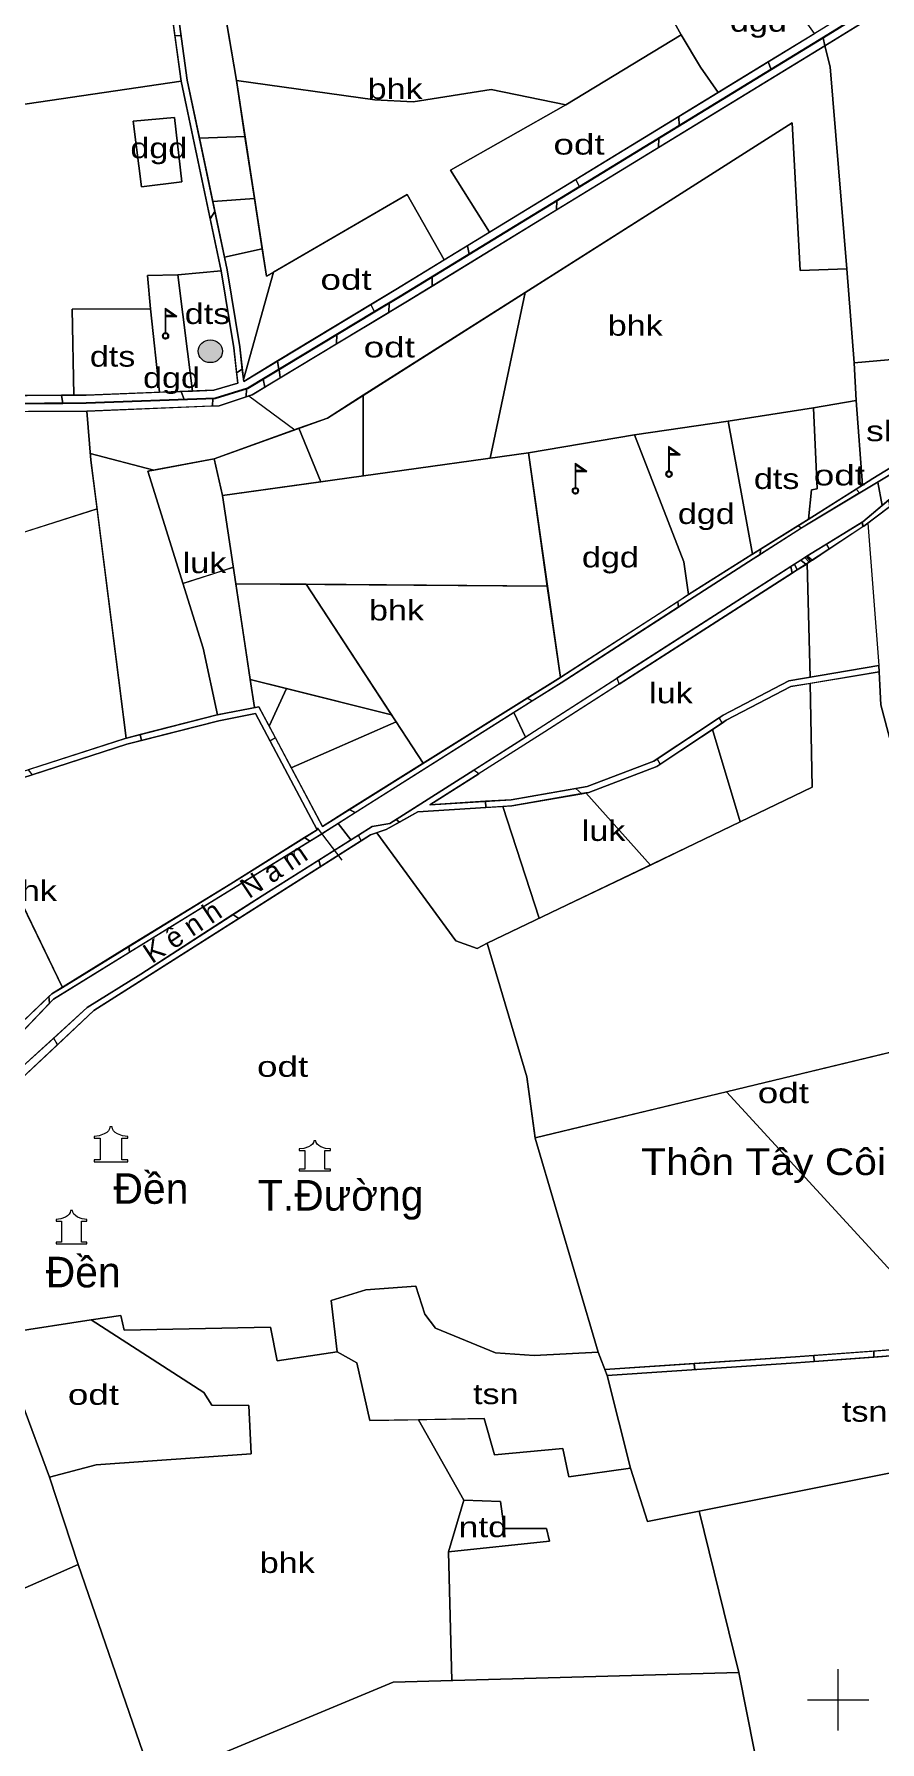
# Model space of a CAD drawing. Header units: metres. Extents: x 558415 to 562400, y 2247179 to 2251032.
# Drawn here: x 560606 to 561020, y 2248479 to 2249316 of the extents above; entities that cross this region are included whole.
import ezdxf
from ezdxf.enums import TextEntityAlignment as Align

# ---------------------------------------------------------------- set-up
doc = ezdxf.new("R2010")
doc.units = ezdxf.units.M
doc.header["$LTSCALE"] = 4
for name, color, linetype, lineweight in [('1', 7, 'Continuous', 13), ('10', 7, 'Continuous', 25), ('17', 7, 'Continuous', 13), ('2', 7, 'Continuous', 13), ('20', 7, 'Continuous', 13), ('23', 7, 'Continuous', 13), ('33', 7, 'Continuous', 13), ('45', 7, 'Continuous', 13), ('46', 7, 'Continuous', 13), ('5', 7, 'Continuous', 13), ('63', 7, 'Continuous', 13), ('9', 7, 'Continuous', 13)]:
    doc.layers.add(name, color=color, linetype=linetype, lineweight=lineweight)
for name, color, linetype in [('39', 7, 'Continuous'), ('40', 7, 'Continuous'), ('44', 7, 'Continuous')]:
    doc.layers.add(name, color=color, linetype=linetype)

msp = doc.modelspace()

# ---------------------------------------------------------------- hatches: boundary and pattern name
at = {"layer": '9'}
h = msp.add_hatch(color=256, dxfattribs=at)
edge = h.paths.add_edge_path()
edge.add_ellipse((560692.27, 2249160.97), major_axis=(5.998, 0), ratio=0.9312361, start_angle=0, end_angle=360)

# ---------------------------------------------------------------- linework, layer by layer
at = {"layer": '1'}
for p, q in [((560674.942, 2249315.571), (560677.94, 2249315.791)), ((561010.561, 2249091.539), (561008.903, 2249093.454)), ((561020.142, 2249003.892), (561019.992, 2249006.909)), ((560658.559, 2248970.169), (560657.919, 2248973.102)), ((560874.425, 2248944.149), (560871.481, 2248946.685)), ((560740.975, 2248920.854), (560738.478, 2248922.649)), ((560706.216, 2248882.955), (560703.365, 2248884.858)), ((560652.611, 2248866.444), (560652.398, 2248869.327))]:
    msp.add_line(p, q, dxfattribs=at)
for points in [[(560677.94, 2249315.791), (560667.971, 2249388.269), (560667.04, 2249400.856), (560664.013, 2249401.118)], [(560664.013, 2249401.118), (560664.986, 2249387.954), (560674.942, 2249315.571)], [(561017.546, 2249334.662), (560988.605, 2249316.784), (560965.767, 2249302.825), (560967.196, 2249299.01), (560990.699, 2249313.376)], [(560990.699, 2249313.376), (561018.712, 2249330.68), (561017.546, 2249334.662)], [(560694.511, 2249229.433), (560680.966, 2249293.79), (560677.94, 2249315.791), (560674.942, 2249315.571), (560678.008, 2249293.276)], [(560678.008, 2249293.276), (560692.206, 2249225.82), (560694.511, 2249229.433)], [(560707.924, 2249152.215), (560706.678, 2249163.096), (560700.513, 2249200.916), (560694.511, 2249229.433), (560692.206, 2249225.82)], [(560692.206, 2249225.82), (560697.563, 2249200.365), (560703.706, 2249162.684)], [(560818.341, 2249212.713), (560783.267, 2249191.275), (560771.019, 2249183.878), (560772.813, 2249180.288)], [(560772.813, 2249180.288), (560785.345, 2249187.857), (560819.217, 2249208.561), (560818.364, 2249212.606), (560818.341, 2249212.713)], [(560703.706, 2249162.684), (560705.114, 2249150.387), (560707.924, 2249152.215)], [(560710.528, 2249142.669), (560725.88, 2249151.941), (560725.223, 2249156.217), (560708.614, 2249146.186), (560707.924, 2249152.215), (560705.114, 2249150.387), (560705.686, 2249145.386)], [(560677.889, 2249141.255), (560631.338, 2249139.471), (560619.283, 2249139.386), (560619.995, 2249135.391), (560631.428, 2249135.471)], [(560631.428, 2249135.471), (560679.377, 2249137.308), (560677.889, 2249141.255)], [(560705.686, 2249145.386), (560694.043, 2249141.874), (560677.889, 2249141.255), (560679.377, 2249137.308)], [(560679.377, 2249137.308), (560694.709, 2249137.896), (560710.528, 2249142.669)], [(561045.066, 2249115.825), (561016.985, 2249098.562), (561008.903, 2249093.454), (561010.561, 2249091.539), (560985.26, 2249076.409)], [(560985.26, 2249076.409), (561014.73, 2249094.032), (561047.109, 2249113.524)], [(561008.903, 2249093.454), (560985.291, 2249078.53), (560980.336, 2249075.452), (560980.809, 2249075.176), (560982.123, 2249074.409)], [(560982.123, 2249074.409), (560985.26, 2249076.409), (561010.561, 2249091.539)], [(561012.198, 2249075.078), (561012.562, 2249075.32), (561025.381, 2249084.835), (561024.922, 2249088.22), (561012.093, 2249077.455)], [(561012.093, 2249077.455), (561011.741, 2249077.238), (561012.067, 2249075.695), (561012.198, 2249075.078)], [(560961.98, 2249064.049), (560957.651, 2249061.36), (560926.694, 2249041.685), (560921.36, 2249038.244), (560921.708, 2249035.631)], [(560921.708, 2249035.631), (560927.109, 2249039.119), (560958.421, 2249059.296), (560961.728, 2249061.405), (560961.98, 2249064.049)], [(560988.862, 2249063.144), (560984.728, 2249060.597), (560984.461, 2249060.425), (560986.531, 2249058.033)], [(560986.531, 2249058.033), (560995.623, 2249064.071), (560994.311, 2249066.5), (560988.862, 2249063.144)], [(560921.36, 2249038.244), (560864.043, 2249001.263), (560847.561, 2248990.943), (560850.081, 2248989.591), (560864.222, 2248998.509)], [(560864.222, 2248998.509), (560921.708, 2249035.631), (560921.36, 2249038.244)], [(561019.992, 2249006.909), (560975.856, 2248999.5), (560943.645, 2248982.687), (560941.679, 2248981.38), (560943.182, 2248978.777)], [(560943.182, 2248978.777), (560945.174, 2248980.101), (560976.822, 2248996.62), (561020.142, 2249003.892)], [(560780.28, 2248929.569), (560848.956, 2248973.245), (560891.604, 2249000.683), (560892.615, 2248997.739)], [(560892.615, 2248997.739), (560856.303, 2248974.445), (560799.917, 2248938.674), (560827.215, 2248940.4)], [(560724.149, 2248971.444), (560716.019, 2248986.746), (560695.696, 2248982.719), (560657.919, 2248973.102), (560658.243, 2248971.619), (560658.559, 2248970.169)], [(560658.559, 2248970.169), (560696.358, 2248979.792), (560714.416, 2248983.37)], [(560714.416, 2248983.37), (560721.466, 2248970.101), (560724.149, 2248971.444)], [(560657.919, 2248973.102), (560650.566, 2248971.23), (560602.972, 2248955.907), (560604.905, 2248953.378)], [(560604.905, 2248953.378), (560651.397, 2248968.346), (560658.559, 2248970.169)], [(560821.441, 2248955.746), (560780.28, 2248929.569), (560771.597, 2248928.037), (560764.933, 2248923.84), (560765.131, 2248923.401), (560766.18, 2248921.07)], [(560778.542, 2248926.512), (560785.021, 2248930.198), (560783.408, 2248931.558), (560821.441, 2248955.746)], [(560911.323, 2248961.203), (560909.738, 2248960.149), (560876.937, 2248947.629), (560871.481, 2248946.685), (560874.425, 2248944.149)], [(560874.425, 2248944.149), (560877.735, 2248944.722), (560911.12, 2248957.465)], [(560911.12, 2248957.465), (560912.784, 2248958.571), (560911.323, 2248961.203)], [(560871.481, 2248946.685), (560839.713, 2248941.19), (560827.215, 2248940.4), (560827.377, 2248937.404), (560793.974, 2248935.292)], [(560827.215, 2248940.4), (560827.377, 2248937.404), (560793.974, 2248935.292), (560785.021, 2248930.198), (560778.542, 2248926.512)], [(560793.974, 2248935.292), (560840.064, 2248938.206), (560874.425, 2248944.149)], [(560764.933, 2248923.84), (560771.597, 2248928.037), (560780.28, 2248929.569)], [(560738.478, 2248922.649), (560702.255, 2248900.03), (560652.398, 2248869.327), (560652.611, 2248866.444), (560740.975, 2248920.854)], [(560778.542, 2248926.512), (560770.802, 2248924.008), (560766.18, 2248921.07), (560765.131, 2248923.401), (560764.933, 2248923.84)], [(560766.18, 2248921.07), (560770.802, 2248924.008), (560778.542, 2248926.512)], [(560617.282, 2248821.082), (560635.18, 2248837.801), (560706.216, 2248882.955), (560635.18, 2248837.801), (560746.231, 2248908.39), (560745.451, 2248911.571)], [(560745.451, 2248911.571), (560717.657, 2248894.066), (560703.365, 2248884.858), (560706.216, 2248882.955)], [(560703.365, 2248884.858), (560658.191, 2248855.753), (560631.879, 2248839.406), (560615.5, 2248824.383), (560616.576, 2248822.391), (560617.282, 2248821.082)], [(560652.398, 2248869.327), (560614.543, 2248846.015), (560613.126, 2248844.663), (560613.433, 2248841.516)], [(560613.433, 2248841.516), (560615.307, 2248843.474), (560652.611, 2248866.444)], [(560552.553, 2248775.83), (560560.314, 2248786.007), (560565.99, 2248791.939), (560565.504, 2248796.5), (560578.272, 2248809.971), (560582.611, 2248814.549), (560583.478, 2248810.213), (560613.433, 2248841.516), (560613.126, 2248844.663), (560592.431, 2248824.91)], [(560615.5, 2248824.383), (560598.462, 2248808.756), (560582.881, 2248792.516)], [(560585.661, 2248791.431), (560586.165, 2248792.013), (560617.282, 2248821.082), (560615.5, 2248824.383)], [(560988.099, 2248668.787), (560979.156, 2248668.129), (560929.388, 2248664.857), (560929.696, 2248661.87)], [(560988.193, 2248665.785), (560988.189, 2248665.913), (560988.099, 2248668.787)], [(561031.729, 2248672.572), (561027.587, 2248671.691), (561017.458, 2248670.946), (561017.458, 2248667.938), (561028.011, 2248668.714)], [(560929.696, 2248661.87), (560979.364, 2248665.136), (560988.193, 2248665.785)]]:
    msp.add_lwpolyline(points, dxfattribs=at)
for points in [[(560922.062, 2249271.423), (560967.196, 2249299.01), (560965.767, 2249302.825), (560921.914, 2249276.02)], [(560873.186, 2249241.548), (560922.062, 2249271.423), (560921.914, 2249276.02), (560871.465, 2249245.185)], [(560819.217, 2249208.561), (560873.186, 2249241.548), (560871.465, 2249245.185), (560818.341, 2249212.713)], [(560725.88, 2249151.941), (560772.813, 2249180.288), (560771.019, 2249183.878), (560725.223, 2249156.217)], [(560619.995, 2249135.391), (560619.283, 2249139.386), (560563.466, 2249138.995), (560564.157, 2249134.999)], [(560961.728, 2249061.405), (560961.98, 2249064.049), (560957.651, 2249061.36), (560926.694, 2249041.685), (560921.36, 2249038.244), (560921.708, 2249035.631), (560927.109, 2249039.119), (560958.421, 2249059.296), (560982.123, 2249074.409), (560980.336, 2249075.452), (560961.98, 2249064.049)], [(560995.623, 2249064.071), (561012.198, 2249075.078), (561011.741, 2249077.238), (560994.311, 2249066.5)], [(560987.373, 2249058.592), (560995.623, 2249064.071), (560994.311, 2249066.5), (560984.966, 2249060.744)], [(560977.43, 2249052.15), (560976.766, 2249055.475), (560891.604, 2249000.683), (560892.615, 2248997.739)], [(560977.43, 2249052.15), (560980.013, 2249053.806), (560978.551, 2249056.623), (560976.766, 2249055.475)], [(560980.013, 2249053.806), (560984.282, 2249056.545), (560981.69, 2249058.642), (560978.551, 2249056.623)], [(560984.282, 2249056.545), (560984.553, 2249056.719), (560985.8, 2249057.547), (560983.612, 2249059.879), (560981.69, 2249058.642)], [(560985.8, 2249057.547), (560986.531, 2249058.033), (560984.461, 2249060.425), (560983.612, 2249059.879)], [(560850.081, 2248989.591), (560847.561, 2248990.943), (560760.389, 2248936.358), (560763.315, 2248934.874)], [(560912.784, 2248958.571), (560943.182, 2248978.777), (560941.679, 2248981.38), (560911.323, 2248961.203)], [(560745.553, 2248923.673), (560763.315, 2248934.874), (560760.389, 2248936.358), (560747.185, 2248928.09), (560724.149, 2248971.444), (560721.466, 2248970.101), (560744.636, 2248926.494), (560738.478, 2248922.649), (560740.975, 2248920.854)], [(560827.377, 2248937.404), (560827.215, 2248940.4), (560799.917, 2248938.674), (560823.851, 2248953.858), (560821.441, 2248955.746), (560783.408, 2248931.558), (560785.021, 2248930.198), (560793.974, 2248935.292)], [(560746.231, 2248908.39), (560745.451, 2248911.571), (560717.657, 2248894.066), (560703.365, 2248884.858), (560706.216, 2248882.955), (560766.18, 2248921.07), (560764.933, 2248923.84), (560745.451, 2248911.571)], [(560592.431, 2248824.91), (560582.611, 2248814.549), (560583.478, 2248810.213), (560613.433, 2248841.516), (560613.126, 2248844.663)], [(561017.458, 2248667.938), (561017.458, 2248670.946), (560988.099, 2248668.787), (560988.193, 2248665.785)], [(560929.696, 2248661.87), (560929.605, 2248662.753), (560929.388, 2248664.857), (560885.729, 2248661.986), (560886.862, 2248659.054)]]:
    msp.add_lwpolyline(points, close=True, dxfattribs=at)
at = {"layer": '10'}
msp.add_lwpolyline([(561509.835, 2249644.318), (561419.928, 2249585.175), (561407.656, 2249577.102), (561324.765, 2249523.393), (561245.809, 2249472.298), (561168.502, 2249423.208), (560990.699, 2249313.376), (560990.699, 2249313.376), (560967.196, 2249299.01), (560873.186, 2249241.548), (560785.345, 2249187.857), (560785.345, 2249187.857), (560772.813, 2249180.288), (560710.528, 2249142.669), (560694.709, 2249137.896), (560631.428, 2249135.471), (560487.983, 2249134.465)], dxfattribs=at)
at = {"layer": '17'}
for points in [[(561509.835, 2249644.318), (561407.656, 2249577.102), (561324.765, 2249523.393), (561245.809, 2249472.298), (561168.502, 2249423.208), (560990.699, 2249313.376), (560785.345, 2249187.857), (560710.528, 2249142.669), (560694.709, 2249137.896), (560631.428, 2249135.471), (560487.983, 2249134.465), (560403.848, 2249135.872), (560378.76, 2249135.872), (560347.884, 2249136.878), (560165.355, 2249137.28), (560027.136, 2249138.688), (560006.01, 2249138.889), (559961.266, 2249138.89), (559903.223, 2249138.689), (559831.071, 2249109.474), (559793.984, 2249093.787), (559695.945, 2249053.532)], [(561343.469, 2249540.279), (561322.591, 2249526.751), (561243.651, 2249475.666), (561166.378, 2249426.598), (560988.605, 2249316.784), (560783.267, 2249191.275), (560708.614, 2249146.186)], [(560705.686, 2249145.386), (560703.706, 2249162.684), (560697.563, 2249200.365), (560678.008, 2249293.276), (560664.986, 2249387.954), (560663.762, 2249404.511), (560658.843, 2249450.677), (560655.157, 2249481.203)], [(560708.614, 2249146.186), (560706.678, 2249163.096), (560700.513, 2249200.916), (560680.966, 2249293.79), (560667.971, 2249388.269), (560666.75, 2249404.781), (560661.824, 2249451.016), (560658.301, 2249480.193)], [(560747.185, 2248928.09), (560864.043, 2249001.263), (560926.694, 2249041.685), (560957.651, 2249061.36), (560985.291, 2249078.53), (561016.985, 2249098.562), (561050.153, 2249118.952), (561201.329, 2249217.508)], [(561127.031, 2249152.079), (561031.356, 2249089.27), (561012.562, 2249075.32), (560984.553, 2249056.719), (560856.303, 2248974.445), (560799.917, 2248938.674)], [(560705.686, 2249145.386), (560694.043, 2249141.874), (560631.338, 2249139.471), (560488.003, 2249138.465), (560403.882, 2249139.872), (560378.826, 2249139.872), (560347.911, 2249140.879)], [(559911.048, 2249003.825), (559922.551, 2248981.845), (559928.424, 2248969.492), (559969.797, 2248968.119), (560048.947, 2248961.298), (560158.991, 2248936.208), (560180.756, 2248930.928), (560208.571, 2248931.283), (560234.897, 2248928.362), (560266.06, 2248917.296), (560268.622, 2248914.811), (560347.647, 2248913.755), (560432.586, 2248919.465), (560478.783, 2248924.804), (560576.156, 2248947.274), (560650.566, 2248971.23), (560695.696, 2248982.719), (560716.019, 2248986.746), (560747.185, 2248928.09)], [(560793.974, 2248935.292), (560840.064, 2248938.206), (560877.735, 2248944.722), (560911.12, 2248957.465), (560945.174, 2248980.101), (560976.822, 2248996.62), (561020.142, 2249003.892)], [(560799.917, 2248938.674), (560839.713, 2248941.19), (560876.937, 2248947.629), (560909.738, 2248960.149), (560943.645, 2248982.687), (560975.856, 2248999.5), (561019.992, 2249006.909)], [(559908.073, 2249003.04), (559919.866, 2248980.505), (559926.499, 2248966.554), (559969.618, 2248965.123), (560048.483, 2248958.327), (560158.304, 2248933.288), (560180.416, 2248927.923), (560208.424, 2248928.281), (560234.221, 2248925.419), (560264.44, 2248914.688), (560267.389, 2248911.827), (560347.728, 2248910.754), (560432.859, 2248916.477), (560479.294, 2248921.843), (560576.954, 2248944.379), (560651.397, 2248968.346), (560696.358, 2248979.792), (560714.416, 2248983.37), (560744.636, 2248926.494)], [(560793.974, 2248935.292), (560778.542, 2248926.512), (560770.802, 2248924.008), (560635.18, 2248837.801), (560586.165, 2248792.013), (560541.204, 2248740.145), (560527.568, 2248715.106), (560522.04, 2248698.294), (560529.779, 2248665.742), (560536.781, 2248633.548), (560549.311, 2248572.022), (560556.313, 2248536.967), (560575.846, 2248446.108), (560591.221, 2248372.321)], [(560503.225, 2248694.104), (560508.774, 2248700.067), (560511.353, 2248721.172), (560536.782, 2248759.447), (560558.526, 2248789.138), (560592.431, 2248824.91), (560614.543, 2248846.015), (560702.255, 2248900.03), (560744.636, 2248926.494)], [(560885.729, 2248661.986), (560979.156, 2248668.129), (561027.587, 2248671.691), (561054.013, 2248677.312), (561121.18, 2248705.541), (561173.951, 2248730.002), (561195.539, 2248744.454), (561235.624, 2248755.362), (561294.905, 2248763.888), (561351.493, 2248798.127), (561413.163, 2248815.141), (561422.434, 2248817.661)], [(560886.862, 2248659.054), (560979.364, 2248665.136), (561028.011, 2248668.714), (561054.914, 2248674.437), (561122.392, 2248702.796), (561175.425, 2248727.379), (561196.8, 2248741.688), (561236.234, 2248752.419), (561295.936, 2248761.005), (561352.691, 2248795.345), (561413.955, 2248812.248), (561423.169, 2248814.752)]]:
    msp.add_lwpolyline(points, dxfattribs=at)
msp.add_lwpolyline([(560678.362, 2249244.031), (560674.677, 2249275.511), (560654.407, 2249273.722), (560658.461, 2249241.527)], close=True, dxfattribs=at)
at = {"layer": '2'}
for points in [[(561260.654, 2249251.2), (561201.547, 2249214.586), (561048.673, 2249114.465), (561019.396, 2249096.841), (561021.528, 2249085.372)], [(561019.396, 2249096.841), (561014.73, 2249094.032), (560985.26, 2249076.409), (560958.421, 2249059.296), (560927.109, 2249039.119), (560864.222, 2248998.509), (560840.996, 2248983.862), (560846.809, 2248971.88)], [(560846.809, 2248971.88), (560848.956, 2248973.245), (560984.728, 2249060.597), (561012.093, 2249077.455), (561021.528, 2249085.372), (561019.396, 2249096.841)], [(560520.156, 2248697.262), (560520.315, 2248700.203), (560525.841, 2248717.827), (560540.049, 2248742.347), (560566.361, 2248775.296), (560598.462, 2248808.756), (560631.879, 2248839.406), (560658.191, 2248855.753), (560717.657, 2248894.066), (560761.132, 2248921.446), (560754.934, 2248929.589)], [(560754.934, 2248929.589), (560745.553, 2248923.673), (560615.307, 2248843.474), (560560.314, 2248786.007)]]:
    msp.add_lwpolyline(points, dxfattribs=at)
msp.add_lwpolyline([(560761.132, 2248921.446), (560771.597, 2248928.037), (560780.28, 2248929.569), (560846.809, 2248971.88), (560840.996, 2248983.862), (560754.934, 2248929.589)], close=True, dxfattribs=at)
at = {"layer": '20'}
msp.add_line((560744.62, 2248927.403), (560756.734, 2248911.489), dxfattribs=at)
at = {"layer": '23'}
for points in [[(561554.922, 2249438.838), (561499.667, 2249403.336), (561443.095, 2249367.067), (561362.316, 2249315.218), (561281.537, 2249264.136), (561201.547, 2249214.586), (561048.673, 2249114.465), (561014.73, 2249094.032), (560985.26, 2249076.409), (560958.421, 2249059.296), (560927.109, 2249039.119), (560864.222, 2248998.509), (560745.553, 2248923.673), (560615.307, 2248843.474), (560560.314, 2248786.007), (560545.316, 2248766.34), (560513.74, 2248716.023), (560511.635, 2248698.911), (560506.636, 2248694.059), (560520.054, 2248623.054), (560536.367, 2248546.431), (560552.155, 2248470.319)], [(560566.1, 2248477.734), (560553.469, 2248535.97), (560545.839, 2248571.218), (560532.683, 2248632.773), (560525.841, 2248665.466), (560520.052, 2248695.35), (560520.315, 2248700.203), (560525.841, 2248717.827), (560540.049, 2248742.347), (560566.361, 2248775.296), (560598.462, 2248808.756), (560631.879, 2248839.406), (560658.191, 2248855.753), (560717.657, 2248894.066), (560771.597, 2248928.037), (560780.28, 2248929.569), (560848.956, 2248973.245), (560984.728, 2249060.597), (561012.093, 2249077.455), (561029.936, 2249092.427), (561098.924, 2249138.754), (561221.277, 2249219.466), (561325.737, 2249286.897), (561354.963, 2249305.485)]]:
    msp.add_lwpolyline(points, dxfattribs=at)
at = {"layer": '45'}
for p, q in [((560678.008, 2249293.276), (560664.986, 2249387.954)), ((560829.061, 2249219.266), (560941.178, 2249287.795)), ((560708.496, 2249147.214), (560708.614, 2249146.186)), ((561008.893, 2249136.897), (561011.94, 2249095.374)), ((560443.275, 2249021.874), (560636.713, 2249083.799)), ((560678.836, 2249047.223), (560703.544, 2249055.085)), ((560924.407, 2249057.72), (560926.733, 2249041.71)), ((560882.44, 2248670.501), (560885.729, 2248661.986))]:
    msp.add_line(p, q, dxfattribs=at)
for points in [[(560919.871, 2249321.893), (560922.991, 2249316.069), (560932.592, 2249300.226), (560941.178, 2249287.795), (560988.487, 2249316.712), (560941.453, 2249382.59), (560984.204, 2249409.062), (560971.673, 2249429.571), (561006.317, 2249450.08), (560980.417, 2249498.151), (560924.147, 2249508.001), (560945.876, 2249472.974), (560872.109, 2249451.894)], [(561048.386, 2249117.866), (561050.153, 2249118.952), (561201.329, 2249217.508), (561169.832, 2249419.382), (560993.566, 2249310.676), (560996.092, 2249300.293), (561004.253, 2249201.355)], [(560686.941, 2249265.402), (560709.255, 2249266.199), (560705.039, 2249293.618), (560693.986, 2249358.876), (560672.43, 2249355.851), (560676.164, 2249356.375), (560671.744, 2249405.045), (560666.755, 2249404.711), (560667.971, 2249388.269)], [(560468.462, 2249389.887), (560477.085, 2249342.081), (560490.905, 2249343.154), (560505.771, 2249267.996), (560678.008, 2249293.276)], [(560667.971, 2249388.269), (560680.966, 2249293.79), (560686.941, 2249265.402)], [(560941.178, 2249287.795), (560932.592, 2249300.226), (560922.991, 2249316.069), (560866.482, 2249281.767)], [(560993.566, 2249310.676), (560788.109, 2249185.076), (560712.8, 2249139.693), (560696.626, 2249134.296), (560631.678, 2249131.597), (560633.409, 2249110.92), (560664.534, 2249102.777)], [(560993.566, 2249310.676), (560788.109, 2249185.076), (560712.8, 2249139.693), (560711.131, 2249139.136), (560733.68, 2249122.483), (560749.659, 2249128.251)], [(560917.712, 2249234.852), (560977.415, 2249273.009), (560981.346, 2249200.511), (561004.253, 2249201.355), (560996.092, 2249300.293), (560993.566, 2249310.676)], [(560977.415, 2249273.009), (560981.346, 2249200.511), (561004.253, 2249201.355), (560996.092, 2249300.293), (560993.566, 2249310.676)], [(560678.008, 2249293.276), (560505.771, 2249267.996), (560343.184, 2249246.303)], [(560662.924, 2249181.834), (560661.45, 2249198.051), (560676.397, 2249198.482), (560697.563, 2249200.365), (560678.008, 2249293.276)], [(560829.061, 2249219.266), (560810.073, 2249249.752), (560866.482, 2249281.767), (560829.997, 2249289.279), (560791.668, 2249283.198), (560772.872, 2249284.271), (560705.039, 2249293.618), (560719.781, 2249197.749)], [(560866.482, 2249281.767), (560810.073, 2249249.752), (560829.061, 2249219.266)], [(560749.659, 2249128.251), (560917.712, 2249234.852), (560977.415, 2249273.009)], [(560977.415, 2249273.009), (560917.712, 2249234.852), (560846.672, 2249189.789), (560829.443, 2249108.546), (560846.672, 2249189.789), (560767.263, 2249139.418), (560767.263, 2249099.914), (560829.443, 2249108.546)], [(560829.443, 2249108.546), (560848.152, 2249111.143), (560900.238, 2249119.967), (560946.183, 2249126.644), (560987.95, 2249133.321), (561008.893, 2249136.897), (561007.933, 2249155.225), (561004.253, 2249201.355), (560981.346, 2249200.511), (560977.415, 2249273.009)], [(560806.876, 2249205.706), (560788.698, 2249237.814), (560723.184, 2249199.728), (560708.496, 2249147.214)], [(560719.781, 2249197.749), (560788.698, 2249237.814), (560806.876, 2249205.706), (560829.061, 2249219.266)], [(560664.534, 2249102.777), (560694.147, 2249108.213), (560749.659, 2249128.251), (560917.712, 2249234.852)], [(560706.678, 2249163.096), (560708.496, 2249147.215), (560723.184, 2249199.727), (560719.781, 2249197.749), (560717.714, 2249211.188), (560699.227, 2249207.024)], [(560699.227, 2249207.024), (560700.513, 2249200.916), (560706.678, 2249163.096)], [(560708.614, 2249146.186), (560783.267, 2249191.275), (560806.876, 2249205.706)], [(560676.397, 2249198.482), (560661.45, 2249198.051), (560662.924, 2249181.834), (560667.369, 2249140.852)], [(560667.369, 2249140.852), (560683.558, 2249141.472), (560676.397, 2249198.482)], [(560705.686, 2249145.386), (560703.706, 2249162.684), (560697.563, 2249200.365), (560676.397, 2249198.482), (560683.558, 2249141.472)], [(561004.253, 2249201.355), (561007.933, 2249155.225), (561044.951, 2249158.6), (561048.386, 2249117.866)], [(560662.924, 2249181.834), (560624.596, 2249181.596), (560625.303, 2249139.429)], [(560625.303, 2249139.429), (560624.596, 2249181.596), (560662.924, 2249181.834)], [(560625.303, 2249139.429), (560631.338, 2249139.471), (560667.369, 2249140.852), (560662.924, 2249181.834)], [(561011.94, 2249095.374), (561016.985, 2249098.562), (561048.386, 2249117.866), (561044.951, 2249158.6), (561007.933, 2249155.225), (561008.893, 2249136.897)], [(560347.911, 2249140.879), (560378.826, 2249139.872), (560403.882, 2249139.872), (560488.003, 2249138.465), (560625.303, 2249139.429)], [(560683.558, 2249141.472), (560694.043, 2249141.874), (560705.686, 2249145.386)], [(560631.678, 2249131.597), (560488.642, 2249130.861), (560424.293, 2249131.987)], [(560636.713, 2249083.799), (560633.688, 2249107.585), (560631.678, 2249131.597)], [(560985.491, 2249078.656), (560986.968, 2249093.018), (560989.67, 2249093.495), (560987.95, 2249133.321), (560946.183, 2249126.644), (560958.006, 2249061.58)], [(560926.733, 2249041.71), (560957.651, 2249061.36), (560958.006, 2249061.58), (560946.183, 2249126.644), (560900.238, 2249119.967), (560924.407, 2249057.72)], [(560703.544, 2249055.085), (560698.201, 2249090.327), (560694.147, 2249108.213), (560664.534, 2249102.777), (560661.701, 2249102.257), (560678.836, 2249047.223)], [(561030.432, 2249088.584), (561012.562, 2249075.32), (560984.825, 2249056.9), (560986.287, 2249001.251)], [(560460.575, 2248922.7), (560478.783, 2248924.804), (560576.156, 2248947.274), (560650.566, 2248971.23), (560651.016, 2248971.345), (560636.713, 2249083.799), (560443.275, 2249021.874)], [(560958.006, 2249061.58), (560985.291, 2249078.53), (560985.491, 2249078.656)], [(560984.825, 2249056.9), (560984.553, 2249056.719), (560856.303, 2248974.445), (560799.917, 2248938.674), (560839.713, 2248941.19)], [(560839.713, 2248941.19), (560876.937, 2248947.629), (560909.738, 2248960.149), (560943.645, 2248982.687), (560975.856, 2248999.5), (560986.287, 2249001.251), (560984.825, 2249056.9)], [(560851.461, 2248775.466), (561076.077, 2248829.51), (561028.152, 2248960.625), (561020.952, 2248987.65), (561020.142, 2249003.892), (560986.34, 2248998.218)], [(560986.287, 2249001.251), (561019.992, 2249006.909), (561020.793, 2248990.843)], [(560986.34, 2248998.218), (560987.263, 2248947.402), (560925.593, 2248917.592), (560827.896, 2248870.822), (560847.428, 2248805.36), (560851.461, 2248775.466)], [(560986.34, 2248998.218), (560976.822, 2248996.62), (560945.174, 2248980.101), (560938.442, 2248975.626), (560952.008, 2248930.36)], [(560952.008, 2248930.36), (560987.263, 2248947.402), (560986.34, 2248998.218)], [(560744.636, 2248926.494), (560714.416, 2248983.37), (560696.358, 2248979.792), (560651.397, 2248968.346), (560576.954, 2248944.379), (560574.044, 2248943.707), (560619.752, 2248849.223)], [(560938.442, 2248975.626), (560911.12, 2248957.465), (560877.735, 2248944.722), (560876.381, 2248944.488), (560907.99, 2248909.165)], [(560907.99, 2248909.165), (560925.593, 2248917.592), (560952.008, 2248930.36), (560938.442, 2248975.626)], [(560812.573, 2248872.042), (560823.138, 2248868.226), (560827.896, 2248870.822), (560853.513, 2248883.085), (560835.719, 2248937.931), (560793.974, 2248935.292)], [(560876.381, 2248944.488), (560840.064, 2248938.206), (560835.719, 2248937.931), (560853.513, 2248883.085)], [(560853.513, 2248883.085), (560907.99, 2248909.165), (560876.381, 2248944.488)], [(560793.974, 2248935.292), (560778.542, 2248926.512), (560773.829, 2248924.987), (560812.573, 2248872.042)], [(560773.829, 2248924.987), (560770.802, 2248924.008), (560635.18, 2248837.801), (560586.165, 2248792.013), (560541.204, 2248740.145), (560527.568, 2248715.106), (560522.04, 2248698.294), (560529.696, 2248666.093)], [(560619.752, 2248849.223), (560702.255, 2248900.03), (560744.636, 2248926.494)], [(560882.44, 2248670.501), (560851.482, 2248775.312), (560847.428, 2248805.36), (560827.896, 2248870.822), (560823.138, 2248868.226), (560812.573, 2248872.042), (560773.829, 2248924.987)], [(560885.729, 2248661.986), (560979.156, 2248668.129), (561027.587, 2248671.691), (561054.013, 2248677.312), (561055.582, 2248677.971), (560945.281, 2248798.04), (560851.461, 2248775.466)], [(560851.461, 2248775.466), (560851.482, 2248775.312), (560882.44, 2248670.501)], [(560797.457, 2248689.124), (560793.035, 2248702.717), (560768.466, 2248701.047), (560751.514, 2248695.8), (560754.462, 2248670.521), (560764.138, 2248665.137), (560770.403, 2248636.877), (560826.421, 2248637.95), (560831.581, 2248620.064), (560865.118, 2248623.283)], [(560754.462, 2248670.521), (560751.514, 2248695.8), (560768.466, 2248701.047), (560793.035, 2248702.717), (560797.457, 2248689.124), (560802.617, 2248682.208), (560832.1, 2248670.046), (560851.018, 2248668.853), (560882.44, 2248670.501)], [(561122.901, 2248703.032), (561122.392, 2248702.796), (561054.914, 2248674.437), (561028.011, 2248668.714), (560979.364, 2248665.136), (560886.862, 2248659.054)], [(560906.542, 2248587.393), (560931.823, 2248592.519), (561143.352, 2248634.766), (561136.152, 2248661.015), (561134.839, 2248666.024), (561122.901, 2248703.032)], [(560633.828, 2248686.26), (560593.78, 2248680.06), (560589.962, 2248676.2), (560599.801, 2248645.715), (560613.437, 2248609.228)], [(560589.962, 2248676.2), (560593.78, 2248680.06), (560633.828, 2248686.26)], [(560613.437, 2248609.228), (560636.286, 2248615.192), (560712.204, 2248620.678), (560711.222, 2248644.287), (560693.04, 2248644.525), (560689.109, 2248650.726), (560633.828, 2248686.26)], [(560754.462, 2248670.521), (560724.979, 2248666.229), (560721.785, 2248682.684), (560650.044, 2248681.252), (560648.324, 2248688.407), (560633.828, 2248686.26), (560689.109, 2248650.726), (560693.04, 2248644.525)], [(560633.828, 2248686.26), (560648.324, 2248688.407), (560650.044, 2248681.252), (560721.785, 2248682.684), (560724.979, 2248666.229), (560754.462, 2248670.521)], [(560898.286, 2248613.625), (560886.862, 2248659.054), (560882.44, 2248670.501), (560851.018, 2248668.853), (560832.1, 2248670.046), (560802.617, 2248682.208), (560797.457, 2248689.124)], [(560664.294, 2248459.706), (560781.857, 2248508.713), (560810.694, 2248509.505), (560809.099, 2248572.488), (560816.47, 2248597.886), (560794.327, 2248637.335), (560770.403, 2248636.877), (560764.138, 2248665.137), (560754.462, 2248670.521)], [(560886.862, 2248659.054), (560898.286, 2248613.625), (560906.542, 2248587.393)], [(560556.457, 2248536.299), (560578.292, 2248538.704), (560594.508, 2248551.82), (560627.441, 2248566.303), (560613.437, 2248609.228), (560599.801, 2248645.715), (560565.024, 2248638.387), (560576.326, 2248577.098), (560549.337, 2248571.893), (560556.313, 2248536.967)], [(560693.04, 2248644.525), (560711.222, 2248644.287), (560712.204, 2248620.678), (560636.286, 2248615.192), (560613.437, 2248609.228), (560627.441, 2248566.303), (560664.294, 2248459.706)], [(560951.384, 2248513.367), (560931.823, 2248592.519), (560906.542, 2248587.393), (560898.286, 2248613.625), (560868.066, 2248609.332), (560865.118, 2248623.283), (560831.581, 2248620.064), (560826.421, 2248637.95), (560794.327, 2248637.335), (560816.47, 2248597.886), (560834.528, 2248597.17)], [(561180.948, 2248469.816), (561171.668, 2248512.063), (561143.352, 2248634.766), (560931.823, 2248592.519)], [(560865.118, 2248623.283), (560868.066, 2248609.332), (560898.286, 2248613.625)], [(560834.528, 2248597.17), (560816.47, 2248597.886), (560809.099, 2248572.488), (560858.483, 2248577.854)], [(560834.528, 2248597.17), (560836.371, 2248583.935), (560857.009, 2248583.935), (560858.483, 2248577.854), (560809.099, 2248572.488), (560810.694, 2248509.505), (560951.384, 2248513.367)], [(560858.483, 2248577.854), (560857.009, 2248583.935), (560836.371, 2248583.935), (560834.528, 2248597.17)], [(560931.823, 2248592.519), (560951.384, 2248513.367), (560962.808, 2248455.775)], [(560627.441, 2248566.303), (560594.508, 2248551.82), (560578.292, 2248538.704), (560556.457, 2248536.299), (560556.313, 2248536.967)], [(560781.857, 2248508.713), (560664.294, 2248459.706), (560627.441, 2248566.303)], [(560953.608, 2248358.727), (560962.808, 2248455.775), (560951.384, 2248513.367), (560781.857, 2248508.713)]]:
    msp.add_lwpolyline(points, dxfattribs=at)
for points in [[(560705.039, 2249293.618), (560772.872, 2249284.271), (560791.668, 2249283.198), (560829.997, 2249289.279), (560866.482, 2249281.767), (560922.991, 2249316.069), (560919.871, 2249321.893), (560892.649, 2249322.547), (560858.375, 2249328.271), (560820.783, 2249332.206), (560758.132, 2249354.742), (560690.688, 2249378.352)], [(560678.362, 2249244.031), (560674.677, 2249275.511), (560654.407, 2249273.722), (560658.461, 2249241.527)], [(560693.483, 2249234.319), (560713.919, 2249235.873), (560709.255, 2249266.199), (560686.941, 2249265.402)], [(560699.227, 2249207.024), (560717.714, 2249211.188), (560713.919, 2249235.873), (560693.483, 2249234.319)], [(560746.379, 2249097.015), (560767.263, 2249099.914), (560767.263, 2249139.418), (560749.659, 2249128.251), (560735.704, 2249123.214)], [(560746.379, 2249097.015), (560767.263, 2249099.914), (560767.263, 2249139.418), (560749.659, 2249128.251), (560735.704, 2249123.214)], [(560989.67, 2249093.495), (560986.968, 2249093.018), (560985.491, 2249078.656), (561011.94, 2249095.374), (561008.893, 2249136.897), (560987.95, 2249133.321)], [(560746.379, 2249097.015), (560735.704, 2249123.214), (560694.147, 2249108.213), (560698.201, 2249090.327)], [(560863.847, 2249001.14), (560864.043, 2249001.263), (560926.694, 2249041.685), (560926.733, 2249041.71), (560924.407, 2249057.72), (560900.238, 2249119.967), (560848.152, 2249111.143)], [(560695.696, 2248982.719), (560695.73, 2248982.726), (560688.728, 2249015.45), (560661.701, 2249102.257), (560664.534, 2249102.777), (560633.409, 2249110.92), (560633.688, 2249107.585), (560651.016, 2248971.345)], [(560857.464, 2249045.876), (560848.152, 2249111.143), (560698.201, 2249090.327), (560704.766, 2249047.021)], [(560695.73, 2248982.726), (560713.966, 2248986.339), (560711.875, 2249000.131), (560703.544, 2249055.085), (560693.761, 2249051.972), (560678.836, 2249047.223), (560688.728, 2249015.45), (560695.73, 2248982.728)], [(560781.106, 2248982.805), (560739.261, 2249046.763), (560704.766, 2249047.021), (560711.875, 2249000.131)], [(560796.642, 2248959.059), (560863.847, 2249001.14), (560857.464, 2249045.876), (560739.261, 2249046.763)], [(560716.019, 2248986.746), (560721.056, 2248977.266), (560729.576, 2248995.701), (560711.875, 2249000.131), (560713.966, 2248986.339)], [(560731.924, 2248956.813), (560783.386, 2248979.32), (560781.106, 2248982.805), (560729.576, 2248995.701), (560721.056, 2248977.266)], [(560747.185, 2248928.09), (560796.642, 2248959.059), (560783.386, 2248979.32), (560731.924, 2248956.813)], [(560559.023, 2248789.662), (560592.431, 2248824.91), (560614.543, 2248846.015), (560619.752, 2248849.223), (560600.16, 2248889.723), (560495.643, 2248849.553), (560501.734, 2248822.618), (560546.696, 2248830.488), (560552.224, 2248808.906)], [(561055.582, 2248677.971), (561121.18, 2248705.541), (561121.359, 2248705.624), (561076.077, 2248829.51), (560945.281, 2248798.04)]]:
    msp.add_lwpolyline(points, close=True, dxfattribs=at)
at = {"layer": '46'}
msp.add_line((560718.944, 2249143.396), (560722.388, 2249145.471), dxfattribs=at)
for points in [[(561169.027, 2249423.541), (561168.502, 2249423.208), (560992.62, 2249314.563), (560993.566, 2249310.676), (561169.832, 2249419.382)], [(560754.124, 2249164.596), (560788.109, 2249185.076), (560800.969, 2249192.938), (560801.067, 2249197.467), (560785.345, 2249187.857), (560779.96, 2249184.605), (560779.748, 2249180.038)], [(560779.748, 2249180.038), (560779.96, 2249184.605), (560754.32, 2249169.118), (560754.124, 2249164.596)], [(560722.388, 2249145.471), (560726.456, 2249147.923), (560725.931, 2249151.972), (560721.751, 2249149.447), (560718.152, 2249147.274), (560718.944, 2249143.396)]]:
    msp.add_lwpolyline(points, dxfattribs=at)
for points in [[(560993.566, 2249310.676), (560992.62, 2249314.563), (560990.699, 2249313.376), (560967.196, 2249299.01), (560941.182, 2249283.109), (560912.105, 2249265.337), (560911.98, 2249260.801)], [(560862.002, 2249230.248), (560911.98, 2249260.801), (560912.105, 2249265.337), (560903.907, 2249260.326), (560862.128, 2249234.789)], [(560800.969, 2249192.938), (560862.002, 2249230.248), (560862.128, 2249234.789), (560801.067, 2249197.467)], [(560779.748, 2249180.038), (560779.96, 2249184.605), (560754.32, 2249169.119), (560754.124, 2249164.596)], [(560754.124, 2249164.596), (560754.32, 2249169.118), (560725.931, 2249151.972), (560726.456, 2249147.923)], [(560709.833, 2249138.703), (560712.8, 2249139.693), (560718.944, 2249143.396), (560718.152, 2249147.274), (560710.528, 2249142.669), (560709.916, 2249142.484)], [(560693.364, 2249134.16), (560693.418, 2249137.846), (560679.377, 2249137.308), (560631.428, 2249135.471), (560593.93, 2249135.208), (560593.858, 2249131.402), (560631.678, 2249131.597)], [(560696.626, 2249134.296), (560709.833, 2249138.703), (560709.916, 2249142.484), (560694.709, 2249137.896), (560693.418, 2249137.847), (560693.364, 2249134.16)]]:
    msp.add_lwpolyline(points, close=True, dxfattribs=at)
at = {"layer": '5'}
for p, q in [((560922.991, 2249316.069), (560866.482, 2249281.767)), ((560697.563, 2249200.365), (560676.397, 2249198.482)), ((560683.558, 2249141.472), (560676.397, 2249198.482)), ((560667.369, 2249140.852), (560662.924, 2249181.834)), ((560987.95, 2249133.321), (560946.183, 2249126.644)), ((561008.893, 2249136.897), (560987.95, 2249133.321)), ((560694.147, 2249108.213), (560749.659, 2249128.251)), ((560986.968, 2249093.018), (560989.67, 2249093.495)), ((560984.825, 2249056.9), (560986.287, 2249001.251)), ((560745.553, 2248923.673), (560745.989, 2248923.948)), ((560802.617, 2248682.208), (560797.457, 2248689.124)), ((560851.018, 2248668.853), (560832.1, 2248670.046)), ((560886.862, 2248659.054), (560882.44, 2248670.501)), ((560781.857, 2248508.713), (560951.384, 2248513.367))]:
    msp.add_line(p, q, dxfattribs=at)
for points in [[(560858.158, 2249519.603), (560865.869, 2249483.811), (560872.109, 2249451.894), (560887.229, 2249374.313), (560919.871, 2249321.893), (560922.991, 2249316.069), (560932.592, 2249300.226), (560941.178, 2249287.795)], [(560919.871, 2249321.893), (560892.649, 2249322.547), (560858.375, 2249328.271), (560820.783, 2249332.206), (560758.132, 2249354.742), (560690.688, 2249378.352), (560705.039, 2249293.618)], [(560690.688, 2249378.352), (560705.039, 2249293.618), (560719.781, 2249197.749)], [(561044.951, 2249158.6), (561007.933, 2249155.225), (561004.253, 2249201.355), (560996.092, 2249300.293), (560992.62, 2249314.563)], [(560993.566, 2249310.676), (560996.092, 2249300.293), (561004.253, 2249201.355)], [(560343.184, 2249246.303), (560505.771, 2249267.996), (560678.008, 2249293.276)], [(560866.482, 2249281.767), (560810.073, 2249249.752), (560829.061, 2249219.266)], [(561004.253, 2249201.355), (560981.346, 2249200.511), (560977.415, 2249273.009), (560917.712, 2249234.852), (560749.659, 2249128.251), (560694.147, 2249108.213)], [(560719.781, 2249197.749), (560788.698, 2249237.814), (560806.876, 2249205.706)], [(560676.397, 2249198.482), (560661.45, 2249198.051), (560662.924, 2249181.834)], [(561004.253, 2249201.355), (561007.933, 2249155.225), (561008.893, 2249136.897), (560987.95, 2249133.321)], [(560662.924, 2249181.834), (560624.596, 2249181.596), (560625.303, 2249139.429)], [(561007.933, 2249155.225), (561044.951, 2249158.6), (561048.386, 2249117.866)], [(561011.94, 2249095.374), (561008.893, 2249136.897), (561007.933, 2249155.225)], [(560631.678, 2249131.597), (560633.688, 2249107.585), (560651.016, 2248971.344)], [(560987.95, 2249133.321), (560946.183, 2249126.644), (560900.238, 2249119.967), (560848.152, 2249111.143), (560698.201, 2249090.327)], [(560987.95, 2249133.321), (560989.67, 2249093.495), (560986.968, 2249093.018), (560985.491, 2249078.656)], [(560958.006, 2249061.58), (560946.183, 2249126.644), (560900.238, 2249119.967)], [(560926.733, 2249041.71), (560924.407, 2249057.72), (560900.238, 2249119.967), (560848.152, 2249111.143)], [(560694.147, 2249108.213), (560661.701, 2249102.257), (560688.728, 2249015.45)], [(560694.147, 2249108.213), (560661.701, 2249102.257), (560688.728, 2249015.45), (560695.73, 2248982.728)], [(560713.966, 2248986.339), (560698.201, 2249090.327), (560694.147, 2249108.213)], [(560698.201, 2249090.327), (560848.152, 2249111.143), (560863.847, 2249001.14)], [(561014.604, 2249076.676), (561019.992, 2249006.909), (561020.952, 2248987.65), (561028.152, 2248960.625), (561121.359, 2248705.624)], [(560827.896, 2248870.822), (560925.593, 2248917.592), (560987.263, 2248947.402), (560986.34, 2248998.218)], [(560987.263, 2248947.402), (560925.593, 2248917.592), (560827.896, 2248870.822), (560823.138, 2248868.226), (560812.573, 2248872.042), (560773.829, 2248924.987)], [(560773.829, 2248924.987), (560812.573, 2248872.042), (560823.138, 2248868.226), (560827.896, 2248870.822)], [(560906.542, 2248587.393), (560898.286, 2248613.625), (560886.862, 2248659.054), (560882.44, 2248670.501), (560851.482, 2248775.312), (560847.428, 2248805.36), (560827.896, 2248870.822)], [(560882.44, 2248670.501), (560851.018, 2248668.853), (560832.1, 2248670.046), (560802.617, 2248682.208), (560797.457, 2248689.124), (560793.035, 2248702.717), (560768.466, 2248701.047), (560751.514, 2248695.8), (560754.462, 2248670.521)], [(561122.901, 2248703.032), (561134.839, 2248666.024), (561136.152, 2248661.015), (561143.352, 2248634.766), (560931.823, 2248592.519), (560906.542, 2248587.393)], [(560633.828, 2248686.26), (560593.78, 2248680.06), (560589.962, 2248676.2)], [(560633.828, 2248686.26), (560689.109, 2248650.726), (560693.04, 2248644.525), (560711.222, 2248644.287), (560712.204, 2248620.678), (560636.286, 2248615.192), (560613.437, 2248609.228), (560599.801, 2248645.715)], [(560754.462, 2248670.521), (560724.979, 2248666.229), (560721.785, 2248682.684), (560650.044, 2248681.252), (560648.324, 2248688.407), (560633.828, 2248686.26)], [(560589.962, 2248676.2), (560599.801, 2248645.715), (560613.437, 2248609.228), (560627.441, 2248566.303), (560664.294, 2248459.706), (560781.857, 2248508.713)], [(560754.462, 2248670.521), (560764.138, 2248665.137), (560770.403, 2248636.877), (560826.421, 2248637.95), (560831.581, 2248620.064), (560865.118, 2248623.283), (560868.066, 2248609.332), (560898.286, 2248613.625)], [(560549.337, 2248571.893), (560576.326, 2248577.098), (560565.024, 2248638.387), (560599.801, 2248645.715), (560613.437, 2248609.228), (560627.441, 2248566.303)], [(560556.457, 2248536.299), (560578.292, 2248538.704), (560594.508, 2248551.82), (560627.441, 2248566.303), (560613.437, 2248609.228)], [(560953.608, 2248358.727), (560962.808, 2248455.775), (560951.384, 2248513.367), (560931.823, 2248592.519)]]:
    msp.add_lwpolyline(points, dxfattribs=at)
for points in [[(560678.362, 2249244.031), (560658.461, 2249241.527), (560654.407, 2249273.722), (560674.677, 2249275.511)], [(560678.362, 2249244.031), (560658.461, 2249241.527), (560654.407, 2249273.722), (560674.677, 2249275.511)], [(560834.528, 2248597.17), (560816.47, 2248597.886), (560809.099, 2248572.488), (560858.483, 2248577.854), (560857.009, 2248583.935), (560836.371, 2248583.935)], [(560834.528, 2248597.17), (560816.47, 2248597.886), (560809.099, 2248572.488), (560858.483, 2248577.854), (560857.009, 2248583.935), (560836.371, 2248583.935)]]:
    msp.add_lwpolyline(points, close=True, dxfattribs=at)
at = {"layer": '63'}
for p, q in [((561000, 2248485), (561000, 2248515)), ((560985, 2248500), (561015, 2248500))]:
    msp.add_line(p, q, dxfattribs=at)
at = {"layer": '9'}
for p, q in [((560670.111, 2249182.031), (560675.825, 2249178.031)), ((560670.511, 2249181.261), (560674.555, 2249178.431)), ((560670.511, 2249178.431), (560674.555, 2249178.431)), ((560670.511, 2249178.031), (560675.825, 2249178.031)), ((560670.511, 2249170.017), (560670.511, 2249169.715)), ((560670.511, 2249169.715), (560670.511, 2249170.017)), ((560670.511, 2249167.347), (560670.511, 2249167.045)), ((560670.511, 2249167.045), (560670.511, 2249167.347)), ((560916.92, 2249114.28), (560922.634, 2249110.28)), ((560917.32, 2249113.51), (560921.364, 2249110.68)), ((560871.034, 2249106.074), (560876.748, 2249102.074)), ((560871.434, 2249105.304), (560875.478, 2249102.474)), ((560917.32, 2249110.68), (560921.364, 2249110.68)), ((560917.32, 2249110.28), (560922.634, 2249110.28)), ((560871.434, 2249102.474), (560875.478, 2249102.474)), ((560871.434, 2249102.074), (560876.748, 2249102.074)), ((560917.32, 2249102.266), (560917.32, 2249101.964)), ((560917.32, 2249101.964), (560917.32, 2249102.266)), ((560917.32, 2249099.596), (560917.32, 2249099.294)), ((560917.32, 2249099.294), (560917.32, 2249099.596)), ((560871.434, 2249094.06), (560871.434, 2249093.758)), ((560871.434, 2249093.758), (560871.434, 2249094.06)), ((560871.434, 2249091.39), (560871.434, 2249091.088)), ((560871.434, 2249091.088), (560871.434, 2249091.39))]:
    msp.add_line(p, q, dxfattribs=at)
for points in [[(560670.511, 2249170.017), (560670.511, 2249181.751), (560670.111, 2249182.031), (560670.111, 2249170.031), (560670.113, 2249170.017)], [(560917.32, 2249102.266), (560917.32, 2249114), (560916.92, 2249114.28), (560916.92, 2249102.28), (560916.922, 2249102.266)], [(560871.434, 2249094.06), (560871.434, 2249105.794), (560871.034, 2249106.074), (560871.034, 2249094.074), (560871.036, 2249094.06)]]:
    msp.add_lwpolyline(points, dxfattribs=at)
for points in [[(560675.825, 2249178.031), (560670.511, 2249181.751), (560670.511, 2249181.261), (560674.555, 2249178.431), (560670.511, 2249178.431), (560670.511, 2249178.031)], [(560922.634, 2249110.28), (560917.32, 2249114), (560917.32, 2249113.51), (560921.364, 2249110.68), (560917.32, 2249110.68), (560917.32, 2249110.28)], [(560876.748, 2249102.074), (560871.434, 2249105.794), (560871.434, 2249105.304), (560875.478, 2249102.474), (560871.434, 2249102.474), (560871.434, 2249102.074)], [(560638.255, 2248764.613), (560635.315, 2248764.613), (560635.315, 2248763.677), (560651.769, 2248763.677), (560651.769, 2248764.613), (560648.83, 2248764.613), (560648.83, 2248775.24), (560651.769, 2248775.24), (560651.769, 2248776.177), (560649.162, 2248776.473), (560646.775, 2248777.41), (560645.601, 2248778.138), (560644.789, 2248778.957), (560644.277, 2248779.848), (560644.131, 2248780.807), (560642.953, 2248780.807), (560642.774, 2248779.802), (560642.292, 2248778.912), (560641.451, 2248778.092), (560640.273, 2248777.384), (560637.849, 2248776.473), (560635.315, 2248776.177), (560635.315, 2248775.24), (560638.255, 2248775.24)], [(560738.54, 2248760.17), (560735.792, 2248760.17), (560735.792, 2248759.371), (560751.173, 2248759.371), (560751.173, 2248760.17), (560748.425, 2248760.17), (560748.425, 2248769.238), (560751.173, 2248769.238), (560751.173, 2248770.037), (560748.736, 2248770.29), (560746.504, 2248771.09), (560745.407, 2248771.711), (560744.648, 2248772.41), (560744.169, 2248773.17), (560744.033, 2248773.989), (560742.932, 2248773.989), (560742.765, 2248773.131), (560742.313, 2248772.371), (560741.527, 2248771.672), (560740.427, 2248771.068), (560738.161, 2248770.29), (560735.792, 2248770.037), (560735.792, 2248769.238), (560738.54, 2248769.238)], [(560619.359, 2248724.382), (560616.655, 2248724.382), (560616.655, 2248723.485), (560631.791, 2248723.485), (560631.791, 2248724.382), (560629.087, 2248724.382), (560629.087, 2248734.562), (560631.791, 2248734.562), (560631.791, 2248735.459), (560629.393, 2248735.743), (560627.197, 2248736.641), (560626.117, 2248737.338), (560625.37, 2248738.123), (560624.899, 2248738.976), (560624.765, 2248739.895), (560623.682, 2248739.895), (560623.517, 2248738.932), (560623.073, 2248738.079), (560622.299, 2248737.294), (560621.216, 2248736.616), (560618.986, 2248735.743), (560616.655, 2248735.459), (560616.655, 2248734.562), (560619.359, 2248734.562)]]:
    msp.add_lwpolyline(points, close=True, dxfattribs=at)
for centre, radius in [((560670.31, 2249168.53), 1.5), ((560670.31, 2249168.53), 1.2), ((560917.119, 2249100.779), 1.5), ((560917.119, 2249100.779), 1.2), ((560871.233, 2249092.573), 1.5), ((560871.233, 2249092.573), 1.2)]:
    msp.add_circle(centre, radius, dxfattribs=at)
for centre, radius, start, end in [((560670.31, 2249168.53), 1.5, 97.59788, 239.99813), ((560670.31, 2249168.53), 1.2, 80.40593, 279.59407), ((560670.31, 2249168.53), 1.5, 240, 277.66226), ((560670.31, 2249168.53), 1.5, 82.33774, 97.59926), ((560670.31, 2249168.53), 1.5, 82.33774, 97.59926), ((560670.31, 2249168.53), 1.5, 277.66703, 82.33774), ((560670.31, 2249168.53), 1.2, 0, 80.40593), ((560670.31, 2249168.53), 1.2, 279.59407, 359.99697), ((560917.119, 2249100.779), 1.5, 97.59788, 239.99813), ((560917.119, 2249100.779), 1.2, 80.40593, 279.59407), ((560917.119, 2249100.779), 1.5, 240, 277.66226), ((560917.119, 2249100.779), 1.5, 82.33774, 97.59926), ((560917.119, 2249100.779), 1.5, 82.33774, 97.59926), ((560917.119, 2249100.779), 1.5, 277.66703, 82.33774), ((560917.119, 2249100.779), 1.2, 0, 80.40593), ((560917.119, 2249100.779), 1.2, 279.59407, 359.99697), ((560871.233, 2249092.573), 1.5, 97.59788, 239.99813), ((560871.233, 2249092.573), 1.2, 80.40593, 279.59407), ((560871.233, 2249092.573), 1.5, 240, 277.66226), ((560871.233, 2249092.573), 1.5, 82.33774, 97.59926), ((560871.233, 2249092.573), 1.5, 82.33774, 97.59926), ((560871.233, 2249092.573), 1.5, 277.66703, 82.33774), ((560871.233, 2249092.573), 1.2, 0, 80.40593), ((560871.233, 2249092.573), 1.2, 279.59407, 359.99697)]:
    msp.add_arc(centre, radius, start, end, dxfattribs=at)
msp.add_ellipse((560692.27, 2249160.97), major_axis=(5.998, 0), ratio=0.931236, dxfattribs=at)

# ---------------------------------------------------------------- texts
at = {"layer": '33'}
for s, width, p in [('dgd', 1.25, (560960.937, 2249317.595)), ('bhk', 1.25, (560782.85, 2249284.576)), ('dgd', 1.25, (560667.024, 2249255.597)), ('odt', 1.35, (560873.022, 2249257.367)), ('odt', 1.35, (560758.811, 2249191.095)), ('dts', 1.25, (560690.873, 2249174.342)), ('bhk', 1.25, (560900.551, 2249168.621)), ('dts', 1.25, (560644.36, 2249153.441)), ('odt', 1.35, (560779.981, 2249157.964)), ('dgd', 1.25, (560673.24, 2249143.004)), ('skc', 1.3, (561026.742, 2249116.9)), ('dts', 1.25, (560969.863, 2249093.49)), ('odt', 1.35, (561000.63, 2249095.215)), ('dgd', 1.25, (560935.397, 2249076.327)), ('luk', 1.25, (560689.397, 2249052.244)), ('dgd', 1.25, (560888.38, 2249055.049)), ('bhk', 1.25, (560783.52, 2249029.026)), ('luk', 1.25, (560918.062, 2248988.459)), ('luk', 1.25, (560885.048, 2248920.993)), ('bhk', 1.25, (560603.568, 2248891.61)), ('odt', 1.35, (560727.703, 2248805.397)), ('odt', 1.35, (560973.152, 2248792.478)), ('odt', 1.35, (560634.988, 2248644.63)), ('tsn', 1.25, (560832.169, 2248644.963)), ('tsn', 1.25, (561013.027, 2248636.35)), ('ntd', 1.3, (560826.043, 2248579.752)), ('bhk', 1.25, (560729.954, 2248562.22))]:
    msp.add_text(s, height=10, dxfattribs=dict(at, width=width)).set_placement(p, align=Align.CENTER)
at = {"layer": '39', "width": 1.15}
msp.add_text('Thôn Tây Côi Sơn', height=13, dxfattribs=at).set_placement((560903.47, 2248757.246))
at = {"layer": '40'}
for s, p in [('Đền ', (560644.744, 2248743.133)), ('T.Đường', (560715.569, 2248739.812)), ('Đền ', (560611.545, 2248702.175))]:
    msp.add_text(s, height=15, dxfattribs=at).set_placement(p)
at = {"layer": '44'}
msp.add_text('K ê n h    N a m', height=10, rotation=33.831, dxfattribs=at).set_placement((560663.683, 2248860.574))

doc.saveas('drawing.dxf')
